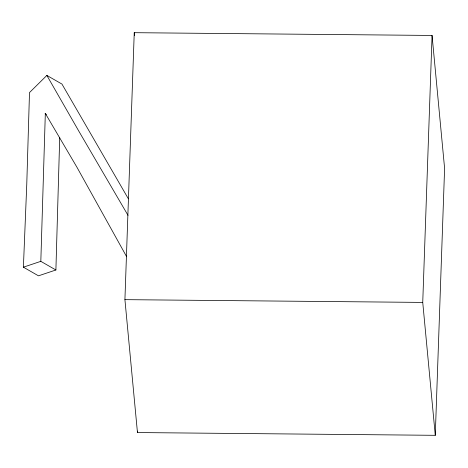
<?xml version="1.0" encoding="UTF-8"?>
<svg xmlns="http://www.w3.org/2000/svg" width="468" height="468" viewBox="0 0 468 468"><rect width="100%" height="100%" fill="white"/><g stroke="black" fill="none" stroke-linecap="round" stroke-linejoin="round"><path stroke-width="0.7" d="M59.711 137.539L55.897 269.989L40.821 261.343L45.326 113.437L76.986 167.322L126.682 256.78M124.921 299.649L134.246 32.684L432.063 35.445L444.6 168.351L435.275 435.316L137.457 432.555L124.921 299.649L422.739 302.41L435.275 435.316M137.457 432.555L137.51 431.092M422.739 302.41L432.063 35.445M55.897 269.989L38.475 275.827L23.4 267.181L26.764 184.374L29.496 92.582L46.87 75.418L61.946 84.064L128.372 198.806M23.4 267.181L40.821 261.343M45.092 113.671L46.35 114.391M128.004 215.333L78.741 131.011L46.87 75.418M134.246 32.684L134.515 35.591"/></g></svg>
